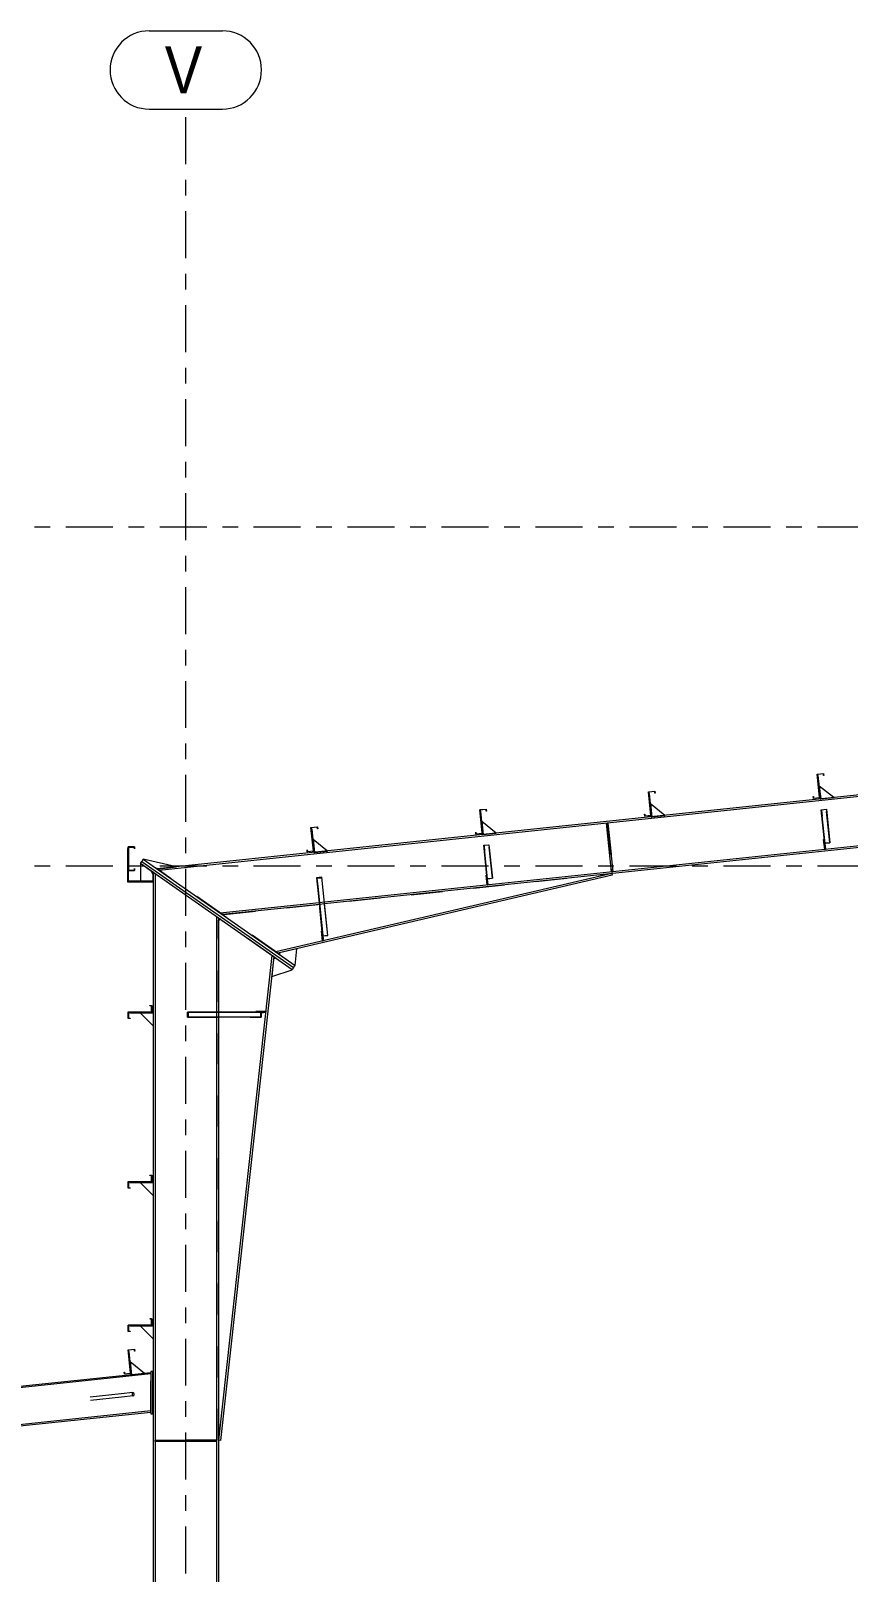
# Model space of a CAD drawing. Header units: millimetres. Extents: x -79 to 743, y -408 to 166.
# Drawn here: x 106.9 to 159, y -325.3 to -226.9 of the extents above; entities that cross this region are included whole.
import ezdxf

# ---------------------------------------------------------------- set-up
doc = ezdxf.new("R2010")
doc.units = ezdxf.units.MM
for name, pattern in [('XKITLINE00', [0]), ('XKITLINE02', [4, 2, -2]), ('XKITLINE03', [6, 3, -1, 1, -1])]:
    doc.linetypes.add(name, pattern=pattern)
doc.layers.add('Part', color=2, linetype='Continuous', lineweight=0)
doc.layers.add('S-grid', color=1, linetype='Continuous', lineweight=0)
doc.styles.add('ARIAL', font='ARIAL.TTF')

# ---------------------------------------------------------------- blocks, each defined once
blk = doc.blocks.new('*A215')
at = {"layer": 'Part'}
blk.add_hatch(color=3, dxfattribs=at).paths.add_polyline_path([(135.773, -278.911), (136.105, -278.876), (136.107, -278.897), (135.792, -278.93), (135.834, -279.329), (135.818, -279.33)], flags=17)
blk = doc.blocks.new('*A216')
at = {"layer": 'Part'}
blk.add_hatch(color=3, dxfattribs=at).paths.add_polyline_path([(157.32, -276.638), (157.652, -276.603), (157.654, -276.624), (157.339, -276.657), (157.381, -277.056), (157.365, -277.058)], flags=17)
blk = doc.blocks.new('*A235')
at = {"layer": 'Part'}
blk.add_hatch(color=3, dxfattribs=at).paths.add_polyline_path([(113.067, -311.135), (113.482, -311.091), (113.495, -311.216), (113.48, -311.217), (113.468, -311.108), (113.084, -311.148), (113.241, -312.642), (112.827, -312.685), (112.814, -312.561), (112.829, -312.559), (112.84, -312.669), (113.225, -312.628)], flags=17)
blk = doc.blocks.new('*A236')
at = {"layer": 'Part'}
blk.add_hatch(color=3, dxfattribs=at).paths.add_polyline_path([(113.067, -311.135), (113.482, -311.091), (113.495, -311.216), (113.48, -311.217), (113.468, -311.108), (113.084, -311.148), (113.241, -312.642), (112.827, -312.685), (112.814, -312.561), (112.829, -312.559), (112.84, -312.669), (113.225, -312.628)], flags=17)
blk = doc.blocks.new('*A238')
at = {"layer": 'Part'}
blk.add_hatch(color=3, dxfattribs=at).paths.add_polyline_path([(114.459, -309.162), (114.459, -309.147), (114.584, -309.147), (114.584, -309.564), (113.082, -309.564), (113.082, -309.95), (113.192, -309.95), (113.192, -309.965), (113.067, -309.965), (113.067, -309.549), (114.569, -309.549), (114.569, -309.162)], flags=17)
blk = doc.blocks.new('*A239')
at = {"layer": 'Part'}
blk.add_hatch(color=3, dxfattribs=at).paths.add_polyline_path([(114.459, -309.162), (114.459, -309.147), (114.584, -309.147), (114.584, -309.564), (113.082, -309.564), (113.082, -309.95), (113.192, -309.95), (113.192, -309.965), (113.067, -309.965), (113.067, -309.549), (114.569, -309.549), (114.569, -309.162)], flags=17)
blk = doc.blocks.new('*A240')
at = {"layer": 'Part'}
blk.add_hatch(color=3, dxfattribs=at).paths.add_polyline_path([(135.519, -276.642), (135.933, -276.598), (135.946, -276.722), (135.931, -276.724), (135.92, -276.615), (135.535, -276.655), (135.693, -278.149), (135.279, -278.192), (135.265, -278.068), (135.28, -278.066), (135.292, -278.176), (135.676, -278.135)], flags=17)
blk = doc.blocks.new('*A241')
at = {"layer": 'Part'}
blk.add_hatch(color=3, dxfattribs=at).paths.add_polyline_path([(114.459, -299.995), (114.459, -299.98), (114.584, -299.98), (114.584, -300.397), (113.082, -300.397), (113.082, -300.784), (113.192, -300.784), (113.192, -300.799), (113.067, -300.799), (113.067, -300.382), (114.569, -300.382), (114.569, -299.995)], flags=17)
blk = doc.blocks.new('*A242')
at = {"layer": 'Part'}
blk.add_hatch(color=3, dxfattribs=at).paths.add_polyline_path([(114.459, -299.995), (114.459, -299.98), (114.584, -299.98), (114.584, -300.397), (113.082, -300.397), (113.082, -300.784), (113.192, -300.784), (113.192, -300.799), (113.067, -300.799), (113.067, -300.382), (114.569, -300.382), (114.569, -299.995)], flags=17)
blk = doc.blocks.new('*A243')
at = {"layer": 'Part'}
blk.add_hatch(color=3, dxfattribs=at).paths.add_polyline_path([(146.292, -275.505), (146.707, -275.462), (146.72, -275.586), (146.705, -275.588), (146.694, -275.478), (146.309, -275.519), (146.466, -277.012), (146.052, -277.056), (146.039, -276.932), (146.054, -276.93), (146.065, -277.039), (146.45, -276.999)], flags=17)
blk = doc.blocks.new('*A244')
at = {"layer": 'Part'}
blk.add_hatch(color=3, dxfattribs=at).paths.add_polyline_path([(146.292, -275.505), (146.707, -275.462), (146.72, -275.586), (146.705, -275.588), (146.694, -275.478), (146.309, -275.519), (146.466, -277.012), (146.052, -277.056), (146.039, -276.932), (146.054, -276.93), (146.065, -277.039), (146.45, -276.999)], flags=17)
blk = doc.blocks.new('*A245')
at = {"layer": 'Part'}
blk.add_hatch(color=3, dxfattribs=at).paths.add_polyline_path([(157.066, -274.369), (157.48, -274.325), (157.494, -274.45), (157.479, -274.451), (157.467, -274.342), (157.083, -274.382), (157.24, -275.876), (156.826, -275.919), (156.813, -275.795), (156.827, -275.794), (156.839, -275.903), (157.224, -275.862)], flags=17)
blk = doc.blocks.new('*A246')
at = {"layer": 'Part'}
blk.add_hatch(color=3, dxfattribs=at).paths.add_polyline_path([(157.066, -274.369), (157.48, -274.325), (157.494, -274.45), (157.479, -274.451), (157.467, -274.342), (157.083, -274.382), (157.24, -275.876), (156.826, -275.919), (156.813, -275.795), (156.827, -275.794), (156.839, -275.903), (157.224, -275.862)], flags=17)
blk = doc.blocks.new('*A247')
at = {"layer": 'Part'}
blk.add_hatch(color=3, dxfattribs=at).paths.add_polyline_path([(114.459, -289.162), (114.459, -289.147), (114.584, -289.147), (114.584, -289.564), (113.082, -289.564), (113.082, -289.95), (113.192, -289.95), (113.192, -289.965), (113.067, -289.965), (113.067, -289.549), (114.569, -289.549), (114.569, -289.162)], flags=17)
blk = doc.blocks.new('*A248')
at = {"layer": 'Part'}
blk.add_hatch(color=3, dxfattribs=at).paths.add_polyline_path([(114.459, -289.162), (114.459, -289.147), (114.584, -289.147), (114.584, -289.564), (113.082, -289.564), (113.082, -289.95), (113.192, -289.95), (113.192, -289.965), (113.067, -289.965), (113.067, -289.549), (114.569, -289.549), (114.569, -289.162)], flags=17)
blk = doc.blocks.new('*A249')
at = {"layer": 'Part'}
blk.add_hatch(color=3, dxfattribs=at).paths.add_polyline_path([(113.067, -280.527), (113.067, -279.01), (113.484, -279.01), (113.484, -279.135), (113.469, -279.135), (113.469, -279.025), (113.082, -279.025), (113.082, -280.512), (113.469, -280.512), (113.469, -280.402), (113.484, -280.402), (113.484, -280.527)], flags=17)
blk = doc.blocks.new('*A250')
at = {"layer": 'Part'}
blk.add_hatch(color=3, dxfattribs=at).paths.add_polyline_path([(116.867, -289.897), (116.867, -289.564), (117.528, -289.564), (117.528, -289.58), (116.9, -289.58), (116.9, -289.897)], flags=17)
blk = doc.blocks.new('*A251')
at = {"layer": 'Part'}
blk.add_hatch(color=3, dxfattribs=at).paths.add_polyline_path([(125.099, -280.987), (125.43, -280.952), (125.433, -280.98), (125.118, -281.013), (125.174, -281.544), (125.158, -281.546)], flags=17)
blk = doc.blocks.new('*A252')
at = {"layer": 'Part'}
blk.add_hatch(color=3, dxfattribs=at).paths.add_polyline_path([(124.745, -277.778), (125.16, -277.734), (125.173, -277.859), (125.158, -277.86), (125.146, -277.751), (124.762, -277.791), (124.919, -279.285), (124.505, -279.329), (124.492, -279.204), (124.507, -279.203), (124.518, -279.312), (124.903, -279.272)], flags=17)
blk = doc.blocks.new('*A253')
at = {"layer": 'Part'}
blk.add_hatch(color=3, dxfattribs=at).paths.add_polyline_path([(124.745, -277.778), (125.16, -277.734), (125.173, -277.859), (125.158, -277.86), (125.146, -277.751), (124.762, -277.791), (124.919, -279.285), (124.505, -279.329), (124.492, -279.204), (124.507, -279.203), (124.518, -279.312), (124.903, -279.272)], flags=17)
blk = doc.blocks.new('*A254')
at = {"layer": 'Part'}
blk.add_hatch(color=3, dxfattribs=at).paths.add_polyline_path([(135.519, -276.642), (135.933, -276.598), (135.946, -276.722), (135.931, -276.724), (135.92, -276.615), (135.535, -276.655), (135.693, -278.149), (135.279, -278.192), (135.265, -278.068), (135.28, -278.066), (135.292, -278.176), (135.676, -278.135)], flags=17)
blk = doc.blocks.new('*A1016')
at = {"layer": 'S-grid', "color": 1, "linetype": 'XKITLINE03', "lineweight": 0}
blk.add_line((-34.916, -258.564), (227.787, -258.564), dxfattribs=at)
blk = doc.blocks.new('*A1017')
at = {"layer": 'S-grid', "color": 1, "linetype": 'XKITLINE03', "lineweight": 0}
blk.add_line((-34.916, -280.23), (524.159, -280.23), dxfattribs=at)
blk = doc.blocks.new('*A1068')
at = {"layer": 'S-grid', "color": 1, "linetype": 'XKITLINE03', "lineweight": 0}
blk.add_line((116.751, -373.42), (116.751, -231.897), dxfattribs=at)
at = {"layer": 'S-grid', "color": 3, "style": 'ARIAL', "width": 0.85}
blk.add_text('V', height=3, dxfattribs=at).set_placement((115.416, -230.897))
blk = doc.blocks.new('*A1069')
at = {"layer": 'S-grid', "color": 1, "linetype": 'XKITLINE00', "lineweight": 0}
for p, q in [((114.416, -226.897), (119.085, -226.897)), ((114.416, -231.897), (119.085, -231.897))]:
    blk.add_line(p, q, dxfattribs=at)
for centre, start, end in [((114.416, -229.397), 90, 270), ((119.085, -229.397), 270, 90)]:
    blk.add_arc(centre, 2.5, start, end, dxfattribs=at)
blk = doc.blocks.new('*A1072')
at = {"layer": 'Part', "color": 2, "linetype": 'XKITLINE00', "lineweight": 0}
for p, q in [((114.526, -312.59), (34.726, -321.007)), ((114.526, -312.665), (34.726, -321.082)), ((114.526, -315.028), (34.726, -323.445)), ((34.726, -323.521), (114.526, -315.104))]:
    blk.add_line(p, q, dxfattribs=at)
at = {"layer": 'Part', "color": 7, "linetype": 'XKITLINE02', "lineweight": 0}
for p, q in [((114.526, -315.104), (114.526, -312.59)), ((34.726, -321.007), (34.726, -323.521))]:
    blk.add_line(p, q, dxfattribs=at)
blk = doc.blocks.new('*A1191')
at = {"layer": 'Part', "color": 2, "linetype": 'XKITLINE00', "lineweight": 0}
for p, q in [((114.667, -280.653), (114.667, -355.272)), ((114.801, -280.747), (114.801, -355.272)), ((118.701, -283.473), (118.701, -289.564)), ((118.834, -283.566), (118.834, -289.564)), ((118.701, -289.897), (118.701, -355.272)), ((118.834, -289.897), (118.834, -355.272))]:
    blk.add_line(p, q, dxfattribs=at)
at = {"layer": 'Part', "color": 7, "linetype": 'XKITLINE02', "lineweight": 0}
for p, q in [((118.834, -283.566), (114.667, -280.653)), ((118.701, -289.564), (118.701, -289.897)), ((118.834, -289.564), (118.834, -289.897)), ((118.834, -355.272), (114.667, -355.272))]:
    blk.add_line(p, q, dxfattribs=at)
blk = doc.blocks.new('*A1192')
at = {"layer": 'Part', "color": 2, "linetype": 'XKITLINE00', "lineweight": 0}
for p, q in [((118.934, -283.636), (118.834, -283.688)), ((118.834, -283.688), (118.935, -283.636)), ((122.249, -285.953), (118.834, -316.899)), ((122.374, -286.04), (118.966, -316.914)), ((118.966, -316.914), (118.834, -316.899))]:
    blk.add_line(p, q, dxfattribs=at)
at = {"layer": 'Part', "color": 7, "linetype": 'XKITLINE02', "lineweight": 0}
for p, q in [((118.834, -283.688), (118.834, -283.688)), ((118.834, -316.899), (118.834, -283.688)), ((118.834, -283.688), (118.834, -283.688)), ((118.936, -283.635), (118.934, -283.636)), ((118.936, -283.635), (118.935, -283.636)), ((122.374, -286.04), (118.935, -283.636)), ((122.249, -285.953), (118.936, -283.635))]:
    blk.add_line(p, q, dxfattribs=at)
blk = doc.blocks.new('*A1193')
at = {"layer": 'Part', "color": 2, "linetype": 'XKITLINE00', "lineweight": 0}
for p, q in [((135.773, -278.911), (136.105, -278.876)), ((135.818, -279.33), (135.773, -278.911)), ((136.107, -278.897), (135.792, -278.93)), ((135.792, -278.93), (135.834, -279.329)), ((135.834, -279.329), (135.818, -279.33)), ((135.818, -279.33), (136.002, -281.077)), ((136.042, -281.297), (135.834, -279.329)), ((136.105, -278.876), (136.33, -281.015)), ((136.016, -281.048), (136.33, -281.015)), ((136.025, -281.299), (136.042, -281.297))]:
    blk.add_line(p, q, dxfattribs=at)
at = {"layer": 'Part', "color": 7, "linetype": 'XKITLINE02', "lineweight": 0}
for p, q in [((135.998, -281.037), (136.329, -281.002)), ((136.002, -281.077), (136.025, -281.299))]:
    blk.add_line(p, q, dxfattribs=at)
blk = doc.blocks.new('*A1194')
at = {"layer": 'Part', "color": 2, "linetype": 'XKITLINE00', "lineweight": 0}
blk.add_line((147.345, -277.003), (146.429, -276.262), dxfattribs=at)
at = {"layer": 'Part', "color": 7, "linetype": 'XKITLINE02', "lineweight": 0}
for p, q in [((146.429, -276.262), (146.517, -277.091)), ((146.517, -277.091), (147.345, -277.003))]:
    blk.add_line(p, q, dxfattribs=at)
blk = doc.blocks.new('*A1195')
at = {"layer": 'Part', "color": 2, "linetype": 'XKITLINE00', "lineweight": 0}
for p, q in [((146.359, -275.599), (146.318, -275.603)), ((146.517, -277.091), (146.359, -275.599)), ((146.466, -277.012), (146.475, -277.095))]:
    blk.add_line(p, q, dxfattribs=at)
at = {"layer": 'Part', "color": 7, "linetype": 'XKITLINE02', "lineweight": 0}
for p, q in [((146.318, -275.603), (146.466, -277.012)), ((146.475, -277.095), (146.517, -277.091))]:
    blk.add_line(p, q, dxfattribs=at)
blk = doc.blocks.new('*A1196')
at = {"layer": 'Part', "color": 7, "linetype": 'XKITLINE02', "lineweight": 0}
for p, q in [((143.611, -277.506), (143.693, -277.497)), ((143.611, -277.506), (143.937, -280.606)), ((143.693, -277.497), (144.02, -280.597)), ((143.624, -277.63), (143.707, -277.622)), ((144.007, -280.473), (143.924, -280.481)), ((144.02, -280.597), (143.937, -280.606))]:
    blk.add_line(p, q, dxfattribs=at)
blk = doc.blocks.new('*A1197')
at = {"layer": 'Part', "color": 7, "linetype": 'XKITLINE02', "lineweight": 0}
for p, q in [((143.611, -277.506), (143.693, -277.497)), ((143.624, -277.63), (143.707, -277.622)), ((143.924, -280.481), (144.007, -280.473)), ((143.937, -280.606), (144.02, -280.597))]:
    blk.add_line(p, q, dxfattribs=at)
at = {"layer": 'Part', "color": 2, "linetype": 'XKITLINE00', "lineweight": 0}
for p, q in [((143.937, -280.606), (143.611, -277.506)), ((143.693, -277.497), (144.02, -280.597))]:
    blk.add_line(p, q, dxfattribs=at)
blk = doc.blocks.new('*A1198')
at = {"layer": 'Part', "color": 2, "linetype": 'XKITLINE00', "lineweight": 0}
for p, q in [((157.32, -276.638), (157.652, -276.603)), ((157.365, -277.058), (157.32, -276.638)), ((157.654, -276.624), (157.339, -276.657)), ((157.339, -276.657), (157.381, -277.056)), ((157.381, -277.056), (157.365, -277.058)), ((157.365, -277.058), (157.549, -278.804)), ((157.589, -279.024), (157.381, -277.056)), ((157.652, -276.603), (157.878, -278.743)), ((157.563, -278.776), (157.878, -278.743)), ((157.572, -279.026), (157.589, -279.024))]:
    blk.add_line(p, q, dxfattribs=at)
at = {"layer": 'Part', "color": 7, "linetype": 'XKITLINE02', "lineweight": 0}
for p, q in [((157.545, -278.764), (157.876, -278.729)), ((157.549, -278.804), (157.572, -279.026))]:
    blk.add_line(p, q, dxfattribs=at)
blk = doc.blocks.new('*A1199')
at = {"layer": 'Part', "color": 7, "linetype": 'XKITLINE02', "lineweight": 0}
for p, q in [((157.572, -279.026), (157.32, -276.638)), ((157.589, -279.024), (157.339, -276.657)), ((157.878, -278.743), (157.652, -276.603)), ((157.545, -278.764), (157.876, -278.729)), ((157.563, -278.776), (157.878, -278.743)), ((157.572, -279.026), (157.589, -279.024))]:
    blk.add_line(p, q, dxfattribs=at)
blk = doc.blocks.new('*A1200')
at = {"layer": 'Part', "color": 2, "linetype": 'XKITLINE00', "lineweight": 0}
for p, q in [((157.48, -278.549), (157.522, -278.544)), ((157.546, -279.17), (157.48, -278.549)), ((157.549, -278.804), (157.587, -279.166))]:
    blk.add_line(p, q, dxfattribs=at)
at = {"layer": 'Part', "color": 7, "linetype": 'XKITLINE02', "lineweight": 0}
for p, q in [((157.522, -278.544), (157.549, -278.804)), ((157.533, -279.046), (157.574, -279.042)), ((157.587, -279.166), (157.546, -279.17))]:
    blk.add_line(p, q, dxfattribs=at)
blk = doc.blocks.new('*A1201')
at = {"layer": 'Part', "color": 7, "linetype": 'XKITLINE02', "lineweight": 0}
for p, q in [((157.522, -278.544), (157.48, -278.549)), ((157.48, -278.549), (157.546, -279.17)), ((157.587, -279.166), (157.522, -278.544)), ((157.533, -279.046), (157.574, -279.042)), ((157.546, -279.17), (157.587, -279.166))]:
    blk.add_line(p, q, dxfattribs=at)
blk = doc.blocks.new('*A1202')
at = {"layer": 'Part', "color": 2, "linetype": 'XKITLINE00', "lineweight": 0}
for p, q in [((157.133, -274.463), (157.091, -274.467)), ((157.29, -275.954), (157.133, -274.463)), ((157.24, -275.876), (157.249, -275.959))]:
    blk.add_line(p, q, dxfattribs=at)
at = {"layer": 'Part', "color": 7, "linetype": 'XKITLINE02', "lineweight": 0}
for p, q in [((157.091, -274.467), (157.24, -275.876)), ((157.249, -275.959), (157.29, -275.954))]:
    blk.add_line(p, q, dxfattribs=at)
blk = doc.blocks.new('*A1203')
at = {"layer": 'Part', "color": 2, "linetype": 'XKITLINE00', "lineweight": 0}
blk.add_line((158.119, -275.867), (157.203, -275.126), dxfattribs=at)
at = {"layer": 'Part', "color": 7, "linetype": 'XKITLINE02', "lineweight": 0}
for p, q in [((157.203, -275.126), (157.29, -275.954)), ((157.29, -275.954), (158.119, -275.867))]:
    blk.add_line(p, q, dxfattribs=at)
blk = doc.blocks.new('*A1204')
at = {"layer": 'Part', "color": 7, "linetype": 'XKITLINE02', "lineweight": 0}
for p, q in [((113.067, -279.01), (113.067, -280.527)), ((113.484, -279.01), (113.067, -279.01)), ((113.082, -280.512), (113.082, -279.025)), ((113.082, -279.025), (113.469, -279.025)), ((113.469, -279.025), (113.469, -279.135)), ((113.469, -279.135), (113.484, -279.135)), ((113.484, -279.135), (113.484, -279.01)), ((113.067, -280.527), (113.484, -280.527)), ((113.469, -280.512), (113.082, -280.512)), ((113.484, -280.402), (113.469, -280.402)), ((113.469, -280.402), (113.469, -280.512)), ((113.484, -280.527), (113.484, -280.402))]:
    blk.add_line(p, q, dxfattribs=at)
blk = doc.blocks.new('*A1221')
at = {"layer": 'Part', "color": 2, "linetype": 'XKITLINE00', "lineweight": 0}
for p, q in [((214.203, -269.951), (114.92, -280.423)), ((214.214, -270.059), (115.055, -280.518)), ((211.455, -273.484), (125.598, -282.54)), ((211.466, -273.592), (125.609, -282.648)), ((214.541, -273.159), (211.786, -273.449)), ((214.552, -273.266), (211.798, -273.557)), ((125.266, -282.575), (118.951, -283.241)), ((125.278, -282.683), (119.087, -283.336))]:
    blk.add_line(p, q, dxfattribs=at)
at = {"layer": 'Part', "color": 7, "linetype": 'XKITLINE02', "lineweight": 0}
for p, q in [((214.552, -273.266), (214.203, -269.951)), ((211.786, -273.449), (211.455, -273.484)), ((211.798, -273.557), (211.466, -273.592)), ((119.087, -283.336), (114.92, -280.423)), ((125.598, -282.54), (125.266, -282.575)), ((125.609, -282.648), (125.278, -282.683))]:
    blk.add_line(p, q, dxfattribs=at)
blk = doc.blocks.new('*A1224')
at = {"layer": 'Part', "color": 7, "linetype": 'XKITLINE02', "lineweight": 0}
for p, q in [((112.63, -313.942), (108.928, -314.333)), ((112.652, -314.149), (108.95, -314.54))]:
    blk.add_line(p, q, dxfattribs=at)
at = {"layer": 'Part', "color": 2, "linetype": 'XKITLINE00', "lineweight": 0}
for p, q in [((113.376, -313.863), (112.63, -313.942)), ((113.326, -313.921), (113.323, -313.974)), ((113.323, -313.974), (113.337, -314.025)), ((113.345, -313.881), (113.326, -313.921)), ((113.376, -313.863), (113.345, -313.881)), ((113.41, -313.874), (113.376, -313.863)), ((113.437, -313.909), (113.41, -313.874)), ((113.451, -313.96), (113.437, -313.909)), ((113.448, -314.013), (113.451, -313.96)), ((113.398, -314.071), (112.652, -314.149)), ((113.337, -314.025), (113.364, -314.06)), ((113.364, -314.06), (113.398, -314.071)), ((113.398, -314.071), (113.429, -314.053)), ((113.429, -314.053), (113.448, -314.013))]:
    blk.add_line(p, q, dxfattribs=at)
blk = doc.blocks.new('*A1226')
at = {"layer": 'Part', "color": 2, "linetype": 'XKITLINE00', "lineweight": 0}
for p, q in [((113.067, -311.135), (113.482, -311.091)), ((113.225, -312.628), (113.067, -311.135)), ((113.468, -311.108), (113.084, -311.148)), ((113.084, -311.148), (113.241, -312.642)), ((113.48, -311.217), (113.468, -311.108)), ((113.495, -311.216), (113.48, -311.217)), ((113.482, -311.091), (113.495, -311.216)), ((112.814, -312.561), (112.829, -312.559)), ((112.827, -312.685), (112.814, -312.561)), ((113.241, -312.642), (112.827, -312.685)), ((112.829, -312.559), (112.84, -312.669)), ((112.84, -312.669), (113.225, -312.628))]:
    blk.add_line(p, q, dxfattribs=at)
blk = doc.blocks.new('*A1227')
at = {"layer": 'Part', "color": 2, "linetype": 'XKITLINE00', "lineweight": 0}
for p, q in [((113.067, -311.135), (113.482, -311.091)), ((113.225, -312.628), (113.067, -311.135)), ((113.468, -311.108), (113.084, -311.148)), ((113.084, -311.148), (113.241, -312.642)), ((113.48, -311.217), (113.468, -311.108)), ((113.495, -311.216), (113.48, -311.217)), ((113.482, -311.091), (113.495, -311.216)), ((112.814, -312.561), (112.829, -312.559)), ((112.827, -312.685), (112.814, -312.561)), ((113.241, -312.642), (112.827, -312.685)), ((112.829, -312.559), (112.84, -312.669)), ((112.84, -312.669), (113.225, -312.628))]:
    blk.add_line(p, q, dxfattribs=at)
blk = doc.blocks.new('*A1229')
at = {"layer": 'Part', "color": 2, "linetype": 'XKITLINE00', "lineweight": 0}
for p, q in [((113.067, -309.965), (113.067, -309.549)), ((113.067, -309.549), (114.569, -309.549)), ((113.192, -309.965), (113.067, -309.965)), ((114.584, -309.564), (113.082, -309.564)), ((113.082, -309.564), (113.082, -309.95)), ((113.082, -309.95), (113.192, -309.95)), ((113.192, -309.95), (113.192, -309.965)), ((114.459, -309.147), (114.584, -309.147)), ((114.459, -309.162), (114.459, -309.147)), ((114.569, -309.162), (114.459, -309.162)), ((114.569, -309.549), (114.569, -309.162)), ((114.584, -309.147), (114.584, -309.564))]:
    blk.add_line(p, q, dxfattribs=at)
blk = doc.blocks.new('*A1230')
at = {"layer": 'Part', "color": 2, "linetype": 'XKITLINE00', "lineweight": 0}
for p, q in [((113.067, -309.965), (113.067, -309.549)), ((113.067, -309.549), (114.569, -309.549)), ((113.192, -309.965), (113.067, -309.965)), ((114.584, -309.564), (113.082, -309.564)), ((113.082, -309.564), (113.082, -309.95)), ((113.082, -309.95), (113.192, -309.95)), ((113.192, -309.95), (113.192, -309.965)), ((114.459, -309.147), (114.584, -309.147)), ((114.459, -309.162), (114.459, -309.147)), ((114.569, -309.162), (114.459, -309.162)), ((114.569, -309.549), (114.569, -309.162)), ((114.584, -309.147), (114.584, -309.564))]:
    blk.add_line(p, q, dxfattribs=at)
blk = doc.blocks.new('*A1232')
at = {"layer": 'Part', "color": 2, "linetype": 'XKITLINE00', "lineweight": 0}
for p, q in [((114.651, -312.507), (114.526, -312.507)), ((114.526, -312.507), (114.526, -315.215)), ((114.651, -315.215), (114.651, -312.507)), ((114.526, -315.215), (114.651, -315.215))]:
    blk.add_line(p, q, dxfattribs=at)
blk = doc.blocks.new('*A1235')
at = {"layer": 'Part', "color": 2, "linetype": 'XKITLINE00', "lineweight": 0}
blk.add_line((114.12, -312.633), (113.204, -311.891), dxfattribs=at)
at = {"layer": 'Part', "color": 7, "linetype": 'XKITLINE02', "lineweight": 0}
for p, q in [((113.204, -311.891), (113.291, -312.72)), ((113.291, -312.72), (114.12, -312.633))]:
    blk.add_line(p, q, dxfattribs=at)
blk = doc.blocks.new('*A1236')
at = {"layer": 'Part', "color": 2, "linetype": 'XKITLINE00', "lineweight": 0}
for p, q in [((113.134, -311.228), (113.093, -311.233)), ((113.291, -312.72), (113.134, -311.228)), ((113.241, -312.642), (113.25, -312.725))]:
    blk.add_line(p, q, dxfattribs=at)
at = {"layer": 'Part', "color": 7, "linetype": 'XKITLINE02', "lineweight": 0}
for p, q in [((113.093, -311.233), (113.241, -312.642)), ((113.25, -312.725), (113.291, -312.72))]:
    blk.add_line(p, q, dxfattribs=at)
blk = doc.blocks.new('*A1237')
at = {"layer": 'Part', "color": 2, "linetype": 'XKITLINE00', "lineweight": 0}
blk.add_line((114.667, -310.439), (113.834, -309.605), dxfattribs=at)
at = {"layer": 'Part', "color": 7, "linetype": 'XKITLINE02', "lineweight": 0}
for p, q in [((113.834, -309.605), (114.667, -309.605)), ((114.667, -309.605), (114.667, -310.439))]:
    blk.add_line(p, q, dxfattribs=at)
blk = doc.blocks.new('*A1238')
at = {"layer": 'Part', "color": 2, "linetype": 'XKITLINE00', "lineweight": 0}
for p, q in [((113.167, -309.564), (113.167, -309.605)), ((113.167, -309.605), (114.667, -309.605)), ((114.667, -309.564), (114.584, -309.564))]:
    blk.add_line(p, q, dxfattribs=at)
at = {"layer": 'Part', "color": 7, "linetype": 'XKITLINE02', "lineweight": 0}
for p, q in [((114.584, -309.564), (113.167, -309.564)), ((114.667, -309.605), (114.667, -309.564))]:
    blk.add_line(p, q, dxfattribs=at)
blk = doc.blocks.new('*A1239')
at = {"layer": 'Part', "color": 7, "linetype": 'XKITLINE02', "lineweight": 0}
for p, q in [((118.701, -316.899), (114.801, -316.899)), ((114.801, -316.982), (114.801, -316.899)), ((114.926, -316.899), (114.926, -316.982)), ((118.576, -316.982), (118.576, -316.899)), ((118.701, -316.899), (118.701, -316.982)), ((118.701, -316.982), (114.801, -316.982))]:
    blk.add_line(p, q, dxfattribs=at)
blk = doc.blocks.new('*A1240')
at = {"layer": 'Part', "color": 2, "linetype": 'XKITLINE00', "lineweight": 0}
for p, q in [((114.801, -316.899), (118.701, -316.899)), ((118.701, -316.982), (114.801, -316.982))]:
    blk.add_line(p, q, dxfattribs=at)
at = {"layer": 'Part', "color": 7, "linetype": 'XKITLINE02', "lineweight": 0}
for p, q in [((114.801, -316.982), (114.801, -316.899)), ((114.926, -316.982), (114.926, -316.899)), ((118.576, -316.982), (118.576, -316.899)), ((118.701, -316.899), (118.701, -316.982))]:
    blk.add_line(p, q, dxfattribs=at)
blk = doc.blocks.new('*A1241')
at = {"layer": 'Part', "color": 2, "linetype": 'XKITLINE00', "lineweight": 0}
for p, q in [((135.519, -276.642), (135.933, -276.598)), ((135.933, -276.598), (135.946, -276.722)), ((135.676, -278.135), (135.519, -276.642)), ((135.92, -276.615), (135.535, -276.655)), ((135.535, -276.655), (135.693, -278.149)), ((135.931, -276.724), (135.92, -276.615)), ((135.946, -276.722), (135.931, -276.724)), ((135.265, -278.068), (135.28, -278.066)), ((135.279, -278.192), (135.265, -278.068)), ((135.693, -278.149), (135.279, -278.192)), ((135.28, -278.066), (135.292, -278.176)), ((135.292, -278.176), (135.676, -278.135))]:
    blk.add_line(p, q, dxfattribs=at)
blk = doc.blocks.new('*A1242')
at = {"layer": 'Part', "color": 2, "linetype": 'XKITLINE00', "lineweight": 0}
for p, q in [((114.459, -299.98), (114.584, -299.98)), ((114.459, -299.995), (114.459, -299.98)), ((114.569, -299.995), (114.459, -299.995)), ((114.569, -300.382), (114.569, -299.995)), ((114.584, -299.98), (114.584, -300.397)), ((113.067, -300.799), (113.067, -300.382)), ((113.067, -300.382), (114.569, -300.382)), ((113.192, -300.799), (113.067, -300.799)), ((114.584, -300.397), (113.082, -300.397)), ((113.082, -300.397), (113.082, -300.784)), ((113.082, -300.784), (113.192, -300.784)), ((113.192, -300.784), (113.192, -300.799))]:
    blk.add_line(p, q, dxfattribs=at)
blk = doc.blocks.new('*A1243')
at = {"layer": 'Part', "color": 2, "linetype": 'XKITLINE00', "lineweight": 0}
for p, q in [((114.459, -299.98), (114.584, -299.98)), ((114.459, -299.995), (114.459, -299.98)), ((114.569, -299.995), (114.459, -299.995)), ((114.569, -300.382), (114.569, -299.995)), ((114.584, -299.98), (114.584, -300.397)), ((113.067, -300.799), (113.067, -300.382)), ((113.067, -300.382), (114.569, -300.382)), ((113.192, -300.799), (113.067, -300.799)), ((114.584, -300.397), (113.082, -300.397)), ((113.082, -300.397), (113.082, -300.784)), ((113.082, -300.784), (113.192, -300.784)), ((113.192, -300.784), (113.192, -300.799))]:
    blk.add_line(p, q, dxfattribs=at)
blk = doc.blocks.new('*A1244')
at = {"layer": 'Part', "color": 2, "linetype": 'XKITLINE00', "lineweight": 0}
for p, q in [((146.292, -275.505), (146.707, -275.462)), ((146.45, -276.999), (146.292, -275.505)), ((146.694, -275.478), (146.309, -275.519)), ((146.309, -275.519), (146.466, -277.012)), ((146.705, -275.588), (146.694, -275.478)), ((146.72, -275.586), (146.705, -275.588)), ((146.707, -275.462), (146.72, -275.586)), ((146.039, -276.932), (146.054, -276.93)), ((146.052, -277.056), (146.039, -276.932)), ((146.466, -277.012), (146.052, -277.056)), ((146.054, -276.93), (146.065, -277.039)), ((146.065, -277.039), (146.45, -276.999))]:
    blk.add_line(p, q, dxfattribs=at)
blk = doc.blocks.new('*A1245')
at = {"layer": 'Part', "color": 2, "linetype": 'XKITLINE00', "lineweight": 0}
for p, q in [((146.292, -275.505), (146.707, -275.462)), ((146.45, -276.999), (146.292, -275.505)), ((146.694, -275.478), (146.309, -275.519)), ((146.309, -275.519), (146.466, -277.012)), ((146.705, -275.588), (146.694, -275.478)), ((146.72, -275.586), (146.705, -275.588)), ((146.707, -275.462), (146.72, -275.586)), ((146.039, -276.932), (146.054, -276.93)), ((146.052, -277.056), (146.039, -276.932)), ((146.466, -277.012), (146.052, -277.056)), ((146.054, -276.93), (146.065, -277.039)), ((146.065, -277.039), (146.45, -276.999))]:
    blk.add_line(p, q, dxfattribs=at)
blk = doc.blocks.new('*A1246')
at = {"layer": 'Part', "color": 2, "linetype": 'XKITLINE00', "lineweight": 0}
for p, q in [((157.066, -274.369), (157.48, -274.325)), ((157.224, -275.862), (157.066, -274.369)), ((157.467, -274.342), (157.083, -274.382)), ((157.083, -274.382), (157.24, -275.876)), ((157.479, -274.451), (157.467, -274.342)), ((157.494, -274.45), (157.479, -274.451)), ((157.48, -274.325), (157.494, -274.45)), ((156.813, -275.795), (156.827, -275.794)), ((156.826, -275.919), (156.813, -275.795)), ((157.24, -275.876), (156.826, -275.919)), ((156.827, -275.794), (156.839, -275.903)), ((156.839, -275.903), (157.224, -275.862))]:
    blk.add_line(p, q, dxfattribs=at)
blk = doc.blocks.new('*A1247')
at = {"layer": 'Part', "color": 2, "linetype": 'XKITLINE00', "lineweight": 0}
for p, q in [((157.066, -274.369), (157.48, -274.325)), ((157.224, -275.862), (157.066, -274.369)), ((157.467, -274.342), (157.083, -274.382)), ((157.083, -274.382), (157.24, -275.876)), ((157.479, -274.451), (157.467, -274.342)), ((157.494, -274.45), (157.479, -274.451)), ((157.48, -274.325), (157.494, -274.45)), ((156.813, -275.795), (156.827, -275.794)), ((156.826, -275.919), (156.813, -275.795)), ((157.24, -275.876), (156.826, -275.919)), ((156.827, -275.794), (156.839, -275.903)), ((156.839, -275.903), (157.224, -275.862))]:
    blk.add_line(p, q, dxfattribs=at)
blk = doc.blocks.new('*A1248')
at = {"layer": 'Part', "color": 2, "linetype": 'XKITLINE00', "lineweight": 0}
for p, q in [((114.459, -289.147), (114.584, -289.147)), ((114.459, -289.162), (114.459, -289.147)), ((114.569, -289.162), (114.459, -289.162)), ((114.569, -289.549), (114.569, -289.162)), ((114.584, -289.147), (114.584, -289.564)), ((113.067, -289.965), (113.067, -289.549)), ((113.067, -289.549), (114.569, -289.549)), ((113.192, -289.965), (113.067, -289.965)), ((114.584, -289.564), (113.082, -289.564)), ((113.082, -289.564), (113.082, -289.95)), ((113.082, -289.95), (113.192, -289.95)), ((113.192, -289.95), (113.192, -289.965))]:
    blk.add_line(p, q, dxfattribs=at)
blk = doc.blocks.new('*A1249')
at = {"layer": 'Part', "color": 2, "linetype": 'XKITLINE00', "lineweight": 0}
for p, q in [((114.459, -289.147), (114.584, -289.147)), ((114.459, -289.162), (114.459, -289.147)), ((114.569, -289.162), (114.459, -289.162)), ((114.569, -289.549), (114.569, -289.162)), ((114.584, -289.147), (114.584, -289.564)), ((113.067, -289.965), (113.067, -289.549)), ((113.067, -289.549), (114.569, -289.549)), ((113.192, -289.965), (113.067, -289.965)), ((114.584, -289.564), (113.082, -289.564)), ((113.082, -289.564), (113.082, -289.95)), ((113.082, -289.95), (113.192, -289.95)), ((113.192, -289.95), (113.192, -289.965))]:
    blk.add_line(p, q, dxfattribs=at)
blk = doc.blocks.new('*A1250')
at = {"layer": 'Part', "color": 2, "linetype": 'XKITLINE00', "lineweight": 0}
blk.add_line((114.667, -301.272), (113.834, -300.439), dxfattribs=at)
at = {"layer": 'Part', "color": 7, "linetype": 'XKITLINE02', "lineweight": 0}
for p, q in [((113.834, -300.439), (114.667, -300.439)), ((114.667, -300.439), (114.667, -301.272))]:
    blk.add_line(p, q, dxfattribs=at)
blk = doc.blocks.new('*A1251')
at = {"layer": 'Part', "color": 2, "linetype": 'XKITLINE00', "lineweight": 0}
for p, q in [((113.167, -300.397), (113.167, -300.439)), ((113.167, -300.439), (114.667, -300.439)), ((114.667, -300.397), (114.584, -300.397))]:
    blk.add_line(p, q, dxfattribs=at)
at = {"layer": 'Part', "color": 7, "linetype": 'XKITLINE02', "lineweight": 0}
for p, q in [((114.584, -300.397), (113.167, -300.397)), ((114.667, -300.439), (114.667, -300.397))]:
    blk.add_line(p, q, dxfattribs=at)
blk = doc.blocks.new('*A1252')
at = {"layer": 'Part', "color": 2, "linetype": 'XKITLINE00', "lineweight": 0}
for p, q in [((113.067, -280.527), (113.067, -279.01)), ((113.067, -279.01), (113.484, -279.01)), ((113.469, -279.025), (113.082, -279.025)), ((113.082, -279.025), (113.082, -280.512)), ((113.469, -279.135), (113.469, -279.025)), ((113.484, -279.135), (113.469, -279.135)), ((113.484, -279.01), (113.484, -279.135)), ((113.484, -280.527), (113.067, -280.527)), ((113.082, -280.512), (113.469, -280.512)), ((113.469, -280.512), (113.469, -280.402)), ((113.469, -280.402), (113.484, -280.402)), ((113.484, -280.402), (113.484, -280.527))]:
    blk.add_line(p, q, dxfattribs=at)
blk = doc.blocks.new('*A1253')
at = {"layer": 'Part', "color": 2, "linetype": 'XKITLINE00', "lineweight": 0}
blk.add_line((114.667, -290.439), (113.834, -289.605), dxfattribs=at)
at = {"layer": 'Part', "color": 7, "linetype": 'XKITLINE02', "lineweight": 0}
for p, q in [((113.834, -289.605), (114.667, -289.605)), ((114.667, -289.605), (114.667, -290.439))]:
    blk.add_line(p, q, dxfattribs=at)
blk = doc.blocks.new('*A1254')
at = {"layer": 'Part', "color": 2, "linetype": 'XKITLINE00', "lineweight": 0}
for p, q in [((113.167, -289.564), (113.167, -289.605)), ((113.167, -289.605), (114.667, -289.605)), ((114.667, -289.564), (114.584, -289.564))]:
    blk.add_line(p, q, dxfattribs=at)
at = {"layer": 'Part', "color": 7, "linetype": 'XKITLINE02', "lineweight": 0}
for p, q in [((114.584, -289.564), (113.167, -289.564)), ((114.667, -289.605), (114.667, -289.564))]:
    blk.add_line(p, q, dxfattribs=at)
blk = doc.blocks.new('*A1255')
at = {"layer": 'Part', "color": 2, "linetype": 'XKITLINE00', "lineweight": 0}
for p, q in [((113.848, -280.081), (113.848, -281.193)), ((114.667, -280.778), (114.565, -280.582))]:
    blk.add_line(p, q, dxfattribs=at)
at = {"layer": 'Part', "color": 7, "linetype": 'XKITLINE02', "lineweight": 0}
for p, q in [((114.565, -280.582), (113.848, -280.081)), ((113.848, -281.193), (114.667, -281.193)), ((114.667, -281.193), (114.667, -280.778))]:
    blk.add_line(p, q, dxfattribs=at)
blk = doc.blocks.new('*A1256')
at = {"layer": 'Part', "color": 2, "linetype": 'XKITLINE00', "lineweight": 0}
for p, q in [((114.667, -281.193), (113.026, -281.193)), ((113.026, -281.193), (113.026, -281.235)), ((113.026, -281.235), (114.667, -281.235))]:
    blk.add_line(p, q, dxfattribs=at)
at = {"layer": 'Part', "color": 7, "linetype": 'XKITLINE02', "lineweight": 0}
blk.add_line((114.667, -281.235), (114.667, -281.193), dxfattribs=at)
blk = doc.blocks.new('*A1257')
at = {"layer": 'Part', "color": 2, "linetype": 'XKITLINE00', "lineweight": 0}
for p, q in [((113.067, -279.11), (113.026, -279.11)), ((113.026, -279.11), (113.026, -281.193)), ((113.067, -280.527), (113.067, -281.193)), ((113.067, -281.193), (113.026, -281.193))]:
    blk.add_line(p, q, dxfattribs=at)
at = {"layer": 'Part', "color": 7, "linetype": 'XKITLINE02', "lineweight": 0}
blk.add_line((113.067, -280.527), (113.067, -279.11), dxfattribs=at)
blk = doc.blocks.new('*A1258')
at = {"layer": 'Part', "color": 2, "linetype": 'XKITLINE00', "lineweight": 0}
for p, q in [((116.867, -289.897), (116.867, -289.564)), ((121.396, -289.564), (116.867, -289.564)), ((121.555, -289.897), (116.867, -289.897)), ((121.715, -289.58), (116.9, -289.58)), ((116.9, -289.58), (116.9, -289.897)), ((117.528, -289.564), (117.528, -289.58)), ((121.555, -289.58), (121.555, -289.897)), ((121.715, -289.564), (121.715, -289.58))]:
    blk.add_line(p, q, dxfattribs=at)
at = {"layer": 'Part', "color": 7, "linetype": 'XKITLINE02', "lineweight": 0}
for p, q in [((117.528, -289.564), (121.715, -289.564)), ((121.546, -289.897), (121.546, -289.564)), ((121.546, -289.564), (121.715, -289.564)), ((121.715, -289.58), (121.555, -289.58))]:
    blk.add_line(p, q, dxfattribs=at)
blk = doc.blocks.new('*A1259')
at = {"layer": 'Part', "color": 7, "linetype": 'XKITLINE02', "lineweight": 0}
for p, q in [((121.715, -289.564), (116.867, -289.564)), ((116.867, -289.897), (121.555, -289.897)), ((121.555, -289.58), (116.9, -289.58)), ((121.715, -289.564), (121.226, -289.564)), ((121.546, -289.564), (121.546, -289.897)), ((121.546, -289.897), (121.555, -289.897)), ((121.555, -289.897), (121.555, -289.58)), ((121.555, -289.58), (121.715, -289.58)), ((121.715, -289.58), (121.715, -289.564))]:
    blk.add_line(p, q, dxfattribs=at)
blk = doc.blocks.new('*A1260')
at = {"layer": 'Part', "color": 2, "linetype": 'XKITLINE00', "lineweight": 0}
for p, q in [((114.039, -279.807), (113.943, -279.944)), ((113.943, -279.944), (123.636, -286.719)), ((114.039, -279.807), (123.731, -286.582)), ((123.636, -286.719), (123.731, -286.582))]:
    blk.add_line(p, q, dxfattribs=at)
blk = doc.blocks.new('*A1261')
at = {"layer": 'Part', "color": 2, "linetype": 'XKITLINE00', "lineweight": 0}
for p, q in [((113.848, -280.081), (113.943, -279.944)), ((123.54, -286.855), (113.848, -280.081)), ((113.943, -279.944), (123.636, -286.719)), ((123.636, -286.719), (123.54, -286.855))]:
    blk.add_line(p, q, dxfattribs=at)
blk = doc.blocks.new('*A1262')
at = {"layer": 'Part', "color": 2, "linetype": 'XKITLINE00', "lineweight": 0}
for p, q in [((121.226, -289.522), (121.226, -289.564)), ((121.226, -289.522), (121.851, -289.522)), ((121.851, -289.564), (121.396, -289.564)), ((121.851, -289.522), (121.851, -289.563))]:
    blk.add_line(p, q, dxfattribs=at)
at = {"layer": 'Part', "color": 7, "linetype": 'XKITLINE02', "lineweight": 0}
for p, q in [((121.396, -289.564), (121.226, -289.564)), ((121.726, -289.564), (121.726, -289.522)), ((121.851, -289.563), (121.851, -289.564)), ((121.851, -289.564), (121.851, -289.563))]:
    blk.add_line(p, q, dxfattribs=at)
blk = doc.blocks.new('*A1263')
at = {"layer": 'Part', "color": 7, "linetype": 'XKITLINE02', "lineweight": 0}
for p, q in [((121.851, -289.522), (121.226, -289.522)), ((121.226, -289.522), (121.226, -289.564)), ((121.226, -289.564), (121.851, -289.564)), ((121.726, -289.564), (121.726, -289.522)), ((121.851, -289.564), (121.851, -289.522))]:
    blk.add_line(p, q, dxfattribs=at)
blk = doc.blocks.new('*A1264')
at = {"layer": 'Part', "color": 2, "linetype": 'XKITLINE00', "lineweight": 0}
blk.add_line((125.798, -279.276), (124.882, -278.535), dxfattribs=at)
at = {"layer": 'Part', "color": 7, "linetype": 'XKITLINE02', "lineweight": 0}
for p, q in [((124.882, -278.535), (124.97, -279.363)), ((124.97, -279.363), (125.798, -279.276))]:
    blk.add_line(p, q, dxfattribs=at)
blk = doc.blocks.new('*A1265')
at = {"layer": 'Part', "color": 2, "linetype": 'XKITLINE00', "lineweight": 0}
for p, q in [((124.812, -277.872), (124.771, -277.876)), ((124.97, -279.363), (124.812, -277.872)), ((124.919, -279.285), (124.928, -279.368))]:
    blk.add_line(p, q, dxfattribs=at)
at = {"layer": 'Part', "color": 7, "linetype": 'XKITLINE02', "lineweight": 0}
for p, q in [((124.771, -277.876), (124.919, -279.285)), ((124.928, -279.368), (124.97, -279.363))]:
    blk.add_line(p, q, dxfattribs=at)
blk = doc.blocks.new('*A1266')
at = {"layer": 'Part', "color": 7, "linetype": 'XKITLINE02', "lineweight": 0}
for p, q in [((125.458, -284.395), (125.417, -284.4)), ((125.417, -284.4), (125.483, -285.021)), ((125.524, -285.017), (125.458, -284.395)), ((125.469, -284.897), (125.511, -284.893)), ((125.483, -285.021), (125.524, -285.017))]:
    blk.add_line(p, q, dxfattribs=at)
blk = doc.blocks.new('*A1267')
at = {"layer": 'Part', "color": 2, "linetype": 'XKITLINE00', "lineweight": 0}
for p, q in [((125.417, -284.4), (125.458, -284.395)), ((125.483, -285.021), (125.417, -284.4)), ((125.479, -284.595), (125.524, -285.017)), ((125.524, -285.017), (125.483, -285.021))]:
    blk.add_line(p, q, dxfattribs=at)
at = {"layer": 'Part', "color": 7, "linetype": 'XKITLINE02', "lineweight": 0}
for p, q in [((125.458, -284.395), (125.479, -284.595)), ((125.469, -284.897), (125.511, -284.893)), ((125.524, -285.017), (125.524, -285.017)), ((125.524, -285.017), (125.524, -285.017))]:
    blk.add_line(p, q, dxfattribs=at)
blk = doc.blocks.new('*A1268')
at = {"layer": 'Part', "color": 7, "linetype": 'XKITLINE02', "lineweight": 0}
for p, q in [((125.51, -284.884), (125.099, -280.987)), ((125.527, -284.882), (125.118, -281.013)), ((125.822, -284.662), (125.43, -280.952)), ((125.489, -284.688), (125.821, -284.653)), ((125.507, -284.696), (125.822, -284.662)), ((125.51, -284.884), (125.527, -284.882))]:
    blk.add_line(p, q, dxfattribs=at)
blk = doc.blocks.new('*A1269')
at = {"layer": 'Part', "color": 2, "linetype": 'XKITLINE00', "lineweight": 0}
for p, q in [((125.43, -280.952), (125.099, -280.987)), ((125.099, -280.987), (125.479, -284.595)), ((125.118, -281.013), (125.433, -280.98)), ((125.118, -281.013), (125.174, -281.544)), ((125.822, -284.662), (125.43, -280.952)), ((125.174, -281.544), (125.158, -281.546)), ((125.174, -281.544), (125.527, -284.882)), ((125.507, -284.696), (125.822, -284.662)), ((125.51, -284.884), (125.527, -284.882))]:
    blk.add_line(p, q, dxfattribs=at)
at = {"layer": 'Part', "color": 7, "linetype": 'XKITLINE02', "lineweight": 0}
for p, q in [((125.479, -284.595), (125.51, -284.884)), ((125.489, -284.688), (125.821, -284.653))]:
    blk.add_line(p, q, dxfattribs=at)
blk = doc.blocks.new('*A1270')
at = {"layer": 'Part', "color": 2, "linetype": 'XKITLINE00', "lineweight": 0}
for p, q in [((122.743, -285.778), (122.724, -285.878)), ((123.731, -286.582), (123.838, -285.522))]:
    blk.add_line(p, q, dxfattribs=at)
at = {"layer": 'Part', "color": 7, "linetype": 'XKITLINE02', "lineweight": 0}
for p, q in [((122.724, -285.878), (123.731, -286.582)), ((123.838, -285.522), (122.743, -285.778))]:
    blk.add_line(p, q, dxfattribs=at)
blk = doc.blocks.new('*A1271')
at = {"layer": 'Part', "color": 7, "linetype": 'XKITLINE02', "lineweight": 0}
for p, q in [((122.36, -286.164), (122.237, -287.282)), ((123.54, -286.855), (122.476, -286.111))]:
    blk.add_line(p, q, dxfattribs=at)
at = {"layer": 'Part', "color": 2, "linetype": 'XKITLINE00', "lineweight": 0}
for p, q in [((122.476, -286.111), (122.36, -286.164)), ((122.237, -287.282), (123.54, -286.855))]:
    blk.add_line(p, q, dxfattribs=at)
blk = doc.blocks.new('*A1272')
at = {"layer": 'Part', "color": 2, "linetype": 'XKITLINE00', "lineweight": 0}
for p, q in [((116.163, -280.292), (114.039, -279.807)), ((114.818, -280.352), (115.044, -280.41))]:
    blk.add_line(p, q, dxfattribs=at)
at = {"layer": 'Part', "color": 7, "linetype": 'XKITLINE02', "lineweight": 0}
for p, q in [((114.039, -279.807), (114.818, -280.352)), ((115.044, -280.41), (116.163, -280.292))]:
    blk.add_line(p, q, dxfattribs=at)
blk = doc.blocks.new('*A1273')
at = {"layer": 'Part', "color": 7, "linetype": 'XKITLINE02', "lineweight": 0}
for p, q in [((119.21, -283.323), (143.949, -280.713)), ((122.621, -285.806), (119.188, -283.406))]:
    blk.add_line(p, q, dxfattribs=at)
at = {"layer": 'Part', "color": 2, "linetype": 'XKITLINE00', "lineweight": 0}
for p, q in [((143.949, -280.713), (122.502, -285.723)), ((143.973, -280.819), (122.621, -285.806)), ((143.949, -280.713), (143.973, -280.819)), ((119.21, -283.323), (119.188, -283.406))]:
    blk.add_line(p, q, dxfattribs=at)
blk = doc.blocks.new('*A1274')
at = {"layer": 'Part', "color": 2, "linetype": 'XKITLINE00', "lineweight": 0}
blk.add_line((136.572, -278.14), (135.656, -277.398), dxfattribs=at)
at = {"layer": 'Part', "color": 7, "linetype": 'XKITLINE02', "lineweight": 0}
for p, q in [((135.656, -277.398), (135.743, -278.227)), ((135.743, -278.227), (136.572, -278.14))]:
    blk.add_line(p, q, dxfattribs=at)
blk = doc.blocks.new('*A1275')
at = {"layer": 'Part', "color": 2, "linetype": 'XKITLINE00', "lineweight": 0}
for p, q in [((135.586, -276.735), (135.544, -276.74)), ((135.743, -278.227), (135.586, -276.735)), ((135.693, -278.149), (135.702, -278.231))]:
    blk.add_line(p, q, dxfattribs=at)
at = {"layer": 'Part', "color": 7, "linetype": 'XKITLINE02', "lineweight": 0}
for p, q in [((135.544, -276.74), (135.693, -278.149)), ((135.702, -278.231), (135.743, -278.227))]:
    blk.add_line(p, q, dxfattribs=at)
blk = doc.blocks.new('*A1276')
at = {"layer": 'Part', "color": 7, "linetype": 'XKITLINE02', "lineweight": 0}
for p, q in [((135.974, -280.817), (135.933, -280.821)), ((135.933, -280.821), (135.999, -281.443)), ((136.04, -281.439), (135.974, -280.817)), ((135.985, -281.319), (136.027, -281.314)), ((135.999, -281.443), (136.04, -281.439))]:
    blk.add_line(p, q, dxfattribs=at)
blk = doc.blocks.new('*A1277')
at = {"layer": 'Part', "color": 2, "linetype": 'XKITLINE00', "lineweight": 0}
for p, q in [((135.933, -280.821), (135.974, -280.817)), ((135.999, -281.443), (135.933, -280.821)), ((136.002, -281.077), (136.04, -281.439))]:
    blk.add_line(p, q, dxfattribs=at)
at = {"layer": 'Part', "color": 7, "linetype": 'XKITLINE02', "lineweight": 0}
for p, q in [((135.974, -280.817), (136.002, -281.077)), ((135.985, -281.319), (136.027, -281.314)), ((136.04, -281.439), (135.999, -281.443))]:
    blk.add_line(p, q, dxfattribs=at)
blk = doc.blocks.new('*A1278')
at = {"layer": 'Part', "color": 7, "linetype": 'XKITLINE02', "lineweight": 0}
for p, q in [((136.025, -281.299), (135.773, -278.911)), ((136.042, -281.297), (135.792, -278.93)), ((136.33, -281.015), (136.105, -278.876)), ((135.998, -281.037), (136.329, -281.002)), ((136.016, -281.048), (136.33, -281.015)), ((136.025, -281.299), (136.042, -281.297))]:
    blk.add_line(p, q, dxfattribs=at)
blk = doc.blocks.new('*A1279')
at = {"layer": 'Part', "color": 2, "linetype": 'XKITLINE00', "lineweight": 0}
for p, q in [((124.745, -277.778), (125.16, -277.734)), ((124.903, -279.272), (124.745, -277.778)), ((125.146, -277.751), (124.762, -277.791)), ((124.762, -277.791), (124.919, -279.285)), ((125.158, -277.86), (125.146, -277.751)), ((125.173, -277.859), (125.158, -277.86)), ((125.16, -277.734), (125.173, -277.859)), ((124.492, -279.204), (124.507, -279.203)), ((124.505, -279.329), (124.492, -279.204)), ((124.919, -279.285), (124.505, -279.329)), ((124.507, -279.203), (124.518, -279.312)), ((124.518, -279.312), (124.903, -279.272))]:
    blk.add_line(p, q, dxfattribs=at)
blk = doc.blocks.new('*A1280')
at = {"layer": 'Part', "color": 2, "linetype": 'XKITLINE00', "lineweight": 0}
for p, q in [((124.745, -277.778), (125.16, -277.734)), ((124.903, -279.272), (124.745, -277.778)), ((125.146, -277.751), (124.762, -277.791)), ((124.762, -277.791), (124.919, -279.285)), ((125.158, -277.86), (125.146, -277.751)), ((125.173, -277.859), (125.158, -277.86)), ((125.16, -277.734), (125.173, -277.859)), ((124.492, -279.204), (124.507, -279.203)), ((124.505, -279.329), (124.492, -279.204)), ((124.919, -279.285), (124.505, -279.329)), ((124.507, -279.203), (124.518, -279.312)), ((124.518, -279.312), (124.903, -279.272))]:
    blk.add_line(p, q, dxfattribs=at)
blk = doc.blocks.new('*A1281')
at = {"layer": 'Part', "color": 2, "linetype": 'XKITLINE00', "lineweight": 0}
for p, q in [((135.519, -276.642), (135.933, -276.598)), ((135.933, -276.598), (135.946, -276.722)), ((135.676, -278.135), (135.519, -276.642)), ((135.92, -276.615), (135.535, -276.655)), ((135.535, -276.655), (135.693, -278.149)), ((135.931, -276.724), (135.92, -276.615)), ((135.946, -276.722), (135.931, -276.724)), ((135.265, -278.068), (135.28, -278.066)), ((135.279, -278.192), (135.265, -278.068)), ((135.693, -278.149), (135.279, -278.192)), ((135.28, -278.066), (135.292, -278.176)), ((135.292, -278.176), (135.676, -278.135))]:
    blk.add_line(p, q, dxfattribs=at)

msp = doc.modelspace()

# ---------------------------------------------------------------- block references
at = {"lineweight": 0}
for name in ['*A1069', '*A1068', '*A1016', '*A1221', '*A245', '*A246', '*A1246', '*A1247', '*A1202', '*A243', '*A244', '*A1244', '*A1245', '*A1195', '*A1203', '*A240', '*A254', '*A1241', '*A1281', '*A1194', '*A1275', '*A1274', '*A1196', '*A1197', '*A216', '*A1198', '*A1199', '*A252', '*A253', '*A1279', '*A1280', '*A1265', '*A1264', '*A1200', '*A1201', '*A1017', '*A1257', '*A249', '*A1204', '*A1252', '*A215', '*A1193', '*A1278', '*A1261', '*A1255', '*A1260', '*A1272', '*A1256', '*A1191', '*A1273', '*A251', '*A1268', '*A1269', '*A1276', '*A1277', '*A1192', '*A1266', '*A1267', '*A1271', '*A1270', '*A247', '*A248', '*A1248', '*A1249', '*A1254', '*A1253', '*A250', '*A1258', '*A1259', '*A1262', '*A1263', '*A241', '*A242', '*A1242', '*A1243', '*A1251', '*A1250', '*A238', '*A239', '*A1229', '*A1230', '*A1238', '*A1237', '*A235', '*A236', '*A1226', '*A1227', '*A1236', '*A1235', '*A1072', '*A1232', '*A1224', '*A1239', '*A1240']:
    msp.add_blockref(name, (0, 0), dxfattribs=at)

doc.saveas('drawing.dxf')
